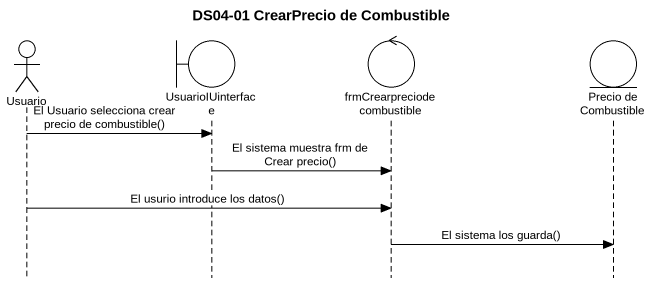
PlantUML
@startuml
title DS04-01 CrearPrecio de Combustible
hide footbox
actor Usuario
boundary UsuarioIUinterface
control frmCrearpreciodecombustible
entity "Precio de Combustible" as Precio_de_Combustible

Usuario -> UsuarioIUinterface : El Usuario selecciona crear precio de combustible()
UsuarioIUinterface -> frmCrearpreciodecombustible : El sistema muestra frm de Crear precio()
Usuario -> frmCrearpreciodecombustible : El usurio introduce los datos()
frmCrearpreciodecombustible -> Precio_de_Combustible : El sistema los guarda()
@enduml
